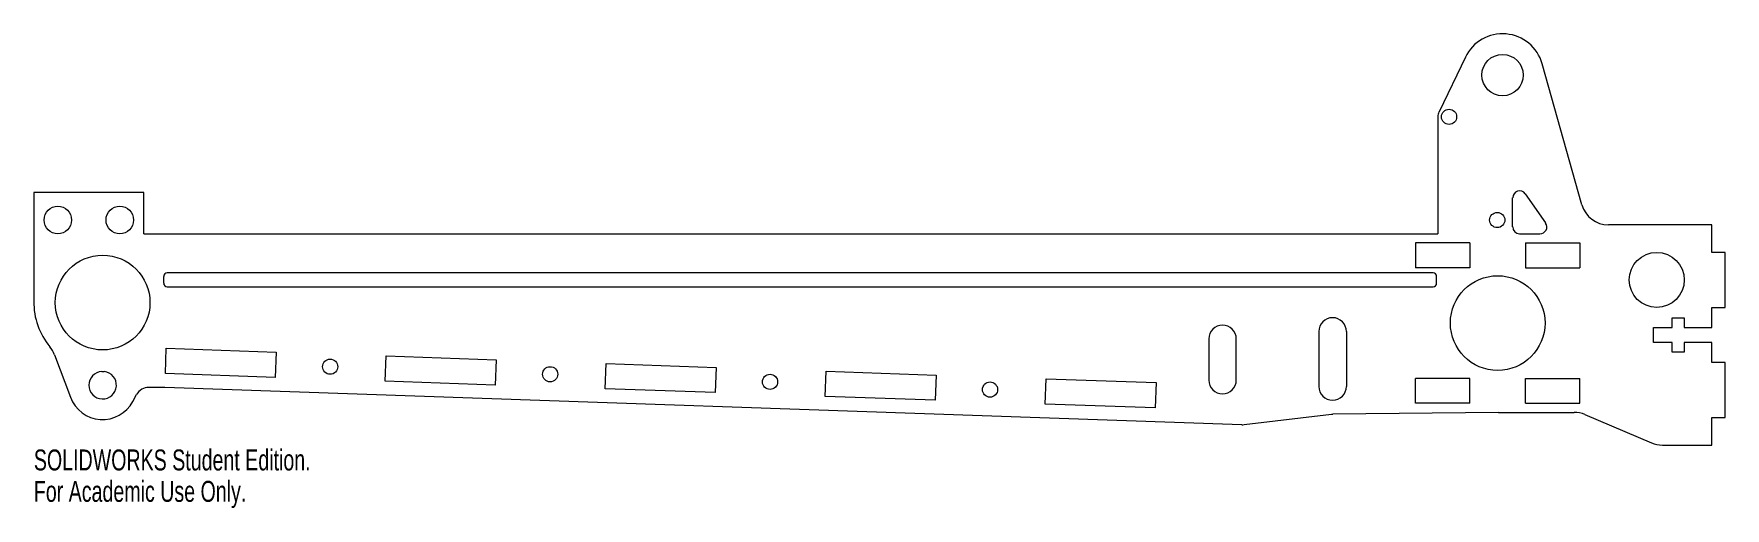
# Model space of a CAD drawing. Header units: inches. Extents: x -7 to 8.4, y -1.7 to 2.6.
import ezdxf

# ---------------------------------------------------------------- set-up
doc = ezdxf.new("R2010")
doc.units = ezdxf.units.IN
doc.header["$MEASUREMENT"] = 0
doc.styles.add('SLDTEXTSTYLE0', font='TXT', dxfattribs={"width": 0.7})

msp = doc.modelspace()

# ---------------------------------------------------------------- linework, layer by layer
at = {"color": 7, "linetype": 'Continuous', "lineweight": 15}
for p, q in [((6.035, 2.414), (5.796, 1.918)), ((7.095, 1.075), (6.734, 2.353)), ((5.786, 1.873), (5.786, 0.811)), ((-5.972, 1.186), (-6.972, 1.186)), ((-6.972, 1.186), (-6.972, 0.197)), ((-5.972, 0.811), (-5.972, 1.186)), ((6.465, 0.873), (6.465, 1.138)), ((6.579, 1.174), (6.764, 0.909)), ((-5.972, 0.811), (5.786, 0.811)), ((6.528, 0.811), (6.713, 0.811)), ((8.274, 0.892), (7.335, 0.892)), ((8.274, 0.642), (8.274, 0.892)), ((6.075, 0.728), (5.582, 0.728)), ((5.582, 0.728), (5.582, 0.502)), ((6.075, 0.728), (6.075, 0.502)), ((6.582, 0.728), (6.582, 0.502)), ((6.582, 0.728), (7.075, 0.728)), ((7.075, 0.728), (7.075, 0.502)), ((8.396, 0.642), (8.274, 0.642)), ((8.396, 0.142), (8.396, 0.642)), ((6.075, 0.502), (5.582, 0.502)), ((6.582, 0.502), (7.075, 0.502)), ((-5.793, 0.424), (-5.793, 0.361)), ((5.743, 0.455), (-5.761, 0.455)), ((-5.761, 0.33), (5.743, 0.33)), ((5.774, 0.361), (5.774, 0.424)), ((7.915, -0.039), (7.915, 0.049)), ((7.915, 0.049), (8.024, 0.049)), ((8.024, 0.049), (8.024, -0.039)), ((8.274, -0.039), (8.274, 0.142)), ((8.274, 0.142), (8.396, 0.142)), ((3.704, -0.143), (3.704, -0.518)), ((3.954, -0.518), (3.954, -0.143)), ((4.704, -0.076), (4.704, -0.576)), ((4.954, -0.076), (4.954, -0.576)), ((7.746, -0.177), (7.746, -0.039)), ((7.746, -0.039), (7.915, -0.039)), ((8.024, -0.039), (8.274, -0.039)), ((-6.784, -0.288), (-6.64, -0.674)), ((-5.777, -0.459), (-5.77, -0.229)), ((-5.77, -0.229), (-4.77, -0.264)), ((-4.77, -0.264), (-4.778, -0.494)), ((-3.779, -0.528), (-3.771, -0.298)), ((-3.771, -0.298), (-2.771, -0.333)), ((7.915, -0.177), (7.746, -0.177)), ((7.915, -0.264), (7.915, -0.177)), ((8.024, -0.264), (7.915, -0.264)), ((8.274, -0.177), (8.024, -0.177)), ((8.024, -0.177), (8.024, -0.264)), ((8.274, -0.358), (8.274, -0.177)), ((-6.354, -0.439), (-6.332, -0.44)), ((-4.778, -0.494), (-5.777, -0.459)), ((-2.771, -0.333), (-2.779, -0.563)), ((-1.78, -0.598), (-1.772, -0.368)), ((-1.772, -0.368), (-0.772, -0.402)), ((-0.772, -0.402), (-0.78, -0.632)), ((0.219, -0.667), (0.227, -0.437)), ((0.227, -0.437), (1.226, -0.472)), ((8.396, -0.358), (8.274, -0.358)), ((8.396, -0.858), (8.396, -0.358)), ((-5.782, -0.584), (-5.928, -0.584)), ((4.005, -0.923), (-5.782, -0.584)), ((-2.779, -0.563), (-3.779, -0.528)), ((-0.78, -0.632), (-1.78, -0.598)), ((1.226, -0.472), (1.218, -0.701)), ((2.218, -0.736), (2.226, -0.506)), ((2.226, -0.506), (3.225, -0.541)), ((3.225, -0.541), (3.217, -0.771)), ((5.582, -0.728), (5.582, -0.502)), ((6.075, -0.502), (5.582, -0.502)), ((6.075, -0.728), (6.075, -0.502)), ((6.582, -0.728), (6.582, -0.502)), ((6.582, -0.502), (7.075, -0.502)), ((7.075, -0.728), (7.075, -0.502)), ((-6.072, -0.713), (-6.038, -0.65)), ((1.218, -0.701), (0.219, -0.667)), ((3.217, -0.771), (2.218, -0.736)), ((6.075, -0.728), (5.582, -0.728)), ((6.582, -0.728), (7.075, -0.728)), ((4.024, -0.922), (4.82, -0.826)), ((6.337, -0.811), (4.831, -0.826)), ((6.337, -0.811), (7.024, -0.811)), ((7.121, -0.831), (7.727, -1.088)), ((8.274, -1.108), (8.274, -0.858)), ((8.274, -0.858), (8.396, -0.858)), ((7.825, -1.108), (8.274, -1.108))]:
    msp.add_line(p, q, dxfattribs=at)
for centre, radius in [((6.373, 2.252), 0.188), ((5.887, 1.873), 0.069), ((-6.754, 0.936), 0.125), ((-6.191, 0.936), 0.125), ((6.325, 0.936), 0.069), ((-6.347, 0.186), 0.43), ((7.774, 0.392), 0.25), ((6.329, 0), 0.43), ((-4.28, -0.396), 0.069), ((-2.281, -0.465), 0.069), ((-0.283, -0.534), 0.069), ((1.716, -0.604), 0.069)]:
    msp.add_circle(centre, radius, dxfattribs=at)
for centre, radius, start, end in [((6.373, 2.252), 0.375, 15.7716, 154.2867), ((5.887, 1.873), 0.102, 154.2867, 180), ((6.528, 1.138), 0.0625, 34.9252, 180), ((7.335, 1.142), 0.25, 195.7716, 270), ((6.528, 0.873), 0.0625, 180, 270), ((6.713, 0.873), 0.0625, 270, 34.9252), ((-5.761, 0.424), 0.0313, 90, 180), ((-5.761, 0.361), 0.0313, 180, 270), ((5.743, 0.424), 0.0313, 0, 90), ((5.743, 0.361), 0.0312, 270, 0), ((-6.347, 0.186), 0.625, 179.0083, 219.9135), ((4.829, -0.076), 0.125, 0, 180), ((3.829, -0.143), 0.125, 0, 180), ((-7.018, -0.375), 0.25, 20.5133, 39.9135), ((-6.347, -0.564), 0.125, 92.876, 83.1573), ((-5.928, -0.709), 0.125, 90, 151.5802), ((3.829, -0.518), 0.125, 180, 0), ((4.829, -0.576), 0.125, 180, 0), ((-6.347, -0.564), 0.312, 200.5133, 331.5802), ((4.829, -0.576), 0.25, 268.0167, 270.5809), ((7.024, -1.061), 0.25, 67.0207, 90), ((4.009, -0.798), 0.125, 268.0167, 276.8771), ((7.825, -0.858), 0.25, 247.0207, 270)]:
    msp.add_arc(centre, radius, start, end, dxfattribs=at)

# ---------------------------------------------------------------- texts
at = {"color": 7, "linetype": 'Continuous', "char_height": 0.1903, "attachment_point": 1, "style": 'SLDTEXTSTYLE0'}
for s, insert in [('SOLIDWORKS Student Edition.', (-6.972, -1.148)), ('For Academic Use Only.', (-6.972, -1.433))]:
    msp.add_mtext(s, dxfattribs=dict(at, insert=insert))

doc.saveas('drawing.dxf')
